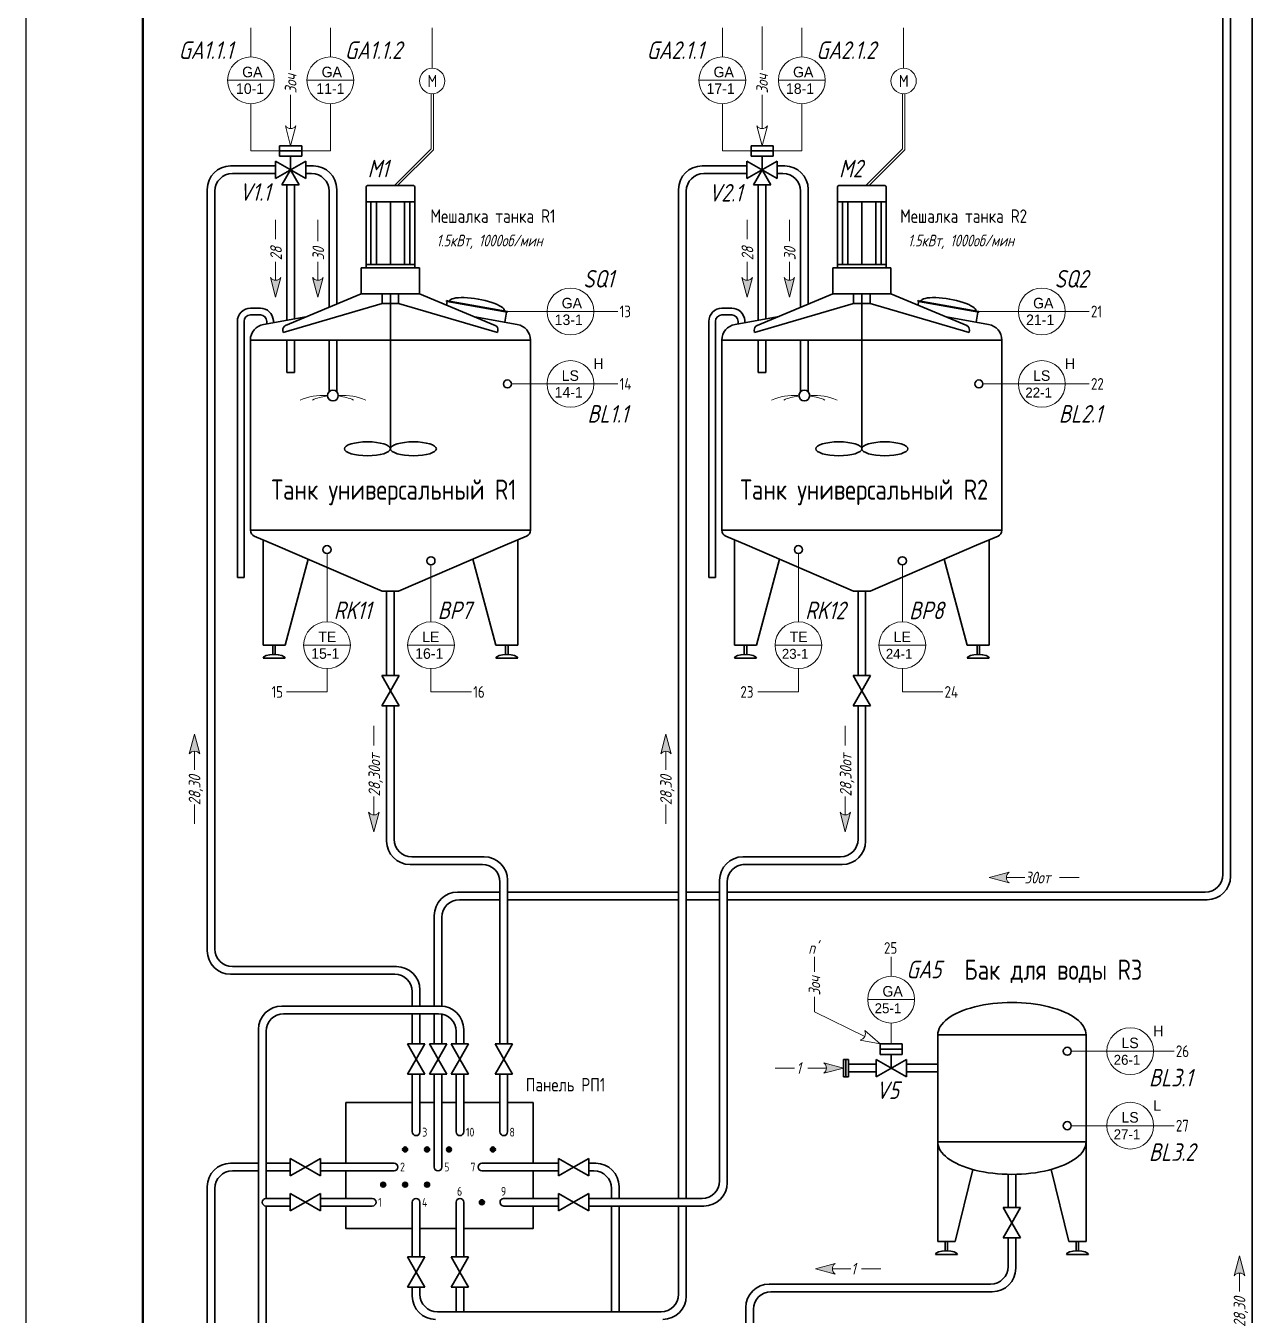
# Model space of a CAD drawing. Header units: millimetres. Extents: x 294 to 6216, y -3442 to 2720.
# Drawn here: x 294.2 to 503.9, y 1685.9 to 1906.3 of the extents above; entities that cross this region are included whole.
import ezdxf

# ---------------------------------------------------------------- set-up
doc = ezdxf.new("R2010")
doc.units = ezdxf.units.MM
doc.header["$LTSCALE"] = 15
doc.layers.add('0.35 TEXT', color=7, linetype='Continuous', lineweight=35)
doc.layers.add('LWT 0.6', color=7, linetype='Continuous', lineweight=50)
doc.styles.add('0', font='gost.shx', dxfattribs={"width": 0.75, "oblique": 15})
doc.styles.add('34', font='gost.shx', dxfattribs={"width": 0.75, "oblique": 15, "height": 3.5})

msp = doc.modelspace()

# ---------------------------------------------------------------- hatches: boundary and pattern name
at = {"lineweight": 13}
h = msp.add_hatch(color=256, dxfattribs=at)
h.dxf.hatch_style = 1
h.paths.add_polyline_path([(336.911, 1859.904), (337.814, 1863.273, -0.4958839), (336.008, 1863.273)])
h = msp.add_hatch(color=256, dxfattribs=at)
h.dxf.hatch_style = 1
h.paths.add_polyline_path([(344.141, 1859.904), (345.044, 1863.273, -0.4958839), (343.238, 1863.273)])
h = msp.add_hatch(color=256, dxfattribs=at)
h.dxf.hatch_style = 1
h.paths.add_polyline_path([(417.509, 1859.904), (418.412, 1863.273, -0.4958839), (416.606, 1863.273)])
h = msp.add_hatch(color=256, dxfattribs=at)
h.dxf.hatch_style = 1
h.paths.add_polyline_path([(424.739, 1859.904), (425.642, 1863.273, -0.4958839), (423.836, 1863.273)])
h = msp.add_hatch(color=256, dxfattribs=at)
h.dxf.hatch_style = 1
h.paths.add_polyline_path([(323.044, 1785.224), (322.141, 1781.855, -0.4958839), (323.947, 1781.855)])
h = msp.add_hatch(color=256, dxfattribs=at)
h.dxf.hatch_style = 1
h.paths.add_polyline_path([(403.642, 1785.224), (402.739, 1781.855, -0.4958839), (404.545, 1781.855)])
h = msp.add_hatch(color=256, dxfattribs=at)
h.dxf.hatch_style = 1
h.paths.add_polyline_path([(353.711, 1768.504), (354.614, 1771.874, -0.4958839), (352.808, 1771.874)])
h = msp.add_hatch(color=256, dxfattribs=at)
h.dxf.hatch_style = 1
h.paths.add_polyline_path([(434.309, 1768.504), (435.212, 1771.874, -0.4958839), (433.406, 1771.874)])
h = msp.add_hatch(color=256, dxfattribs=at)
h.dxf.hatch_style = 1
h.paths.add_polyline_path([(458.928, 1760.714), (462.297, 1759.811, -0.4958839), (462.297, 1761.617)])
h = msp.add_hatch(color=256, dxfattribs=at)
h.dxf.hatch_style = 1
h.paths.add_polyline_path([(433.988, 1728.158), (430.619, 1727.255, 0.4958839), (430.619, 1729.061)])
at = {"lineweight": 35}
h = msp.add_hatch(color=256, dxfattribs=at)
edge = h.paths.add_edge_path()
edge.add_arc((359.044, 1714.242), 0.428, 0, 360)
h = msp.add_hatch(color=256, dxfattribs=at)
edge = h.paths.add_edge_path()
edge.add_arc((362.794, 1714.242), 0.428, 0, 360)
h = msp.add_hatch(color=256, dxfattribs=at)
edge = h.paths.add_edge_path()
edge.add_arc((366.544, 1714.242), 0.428, 0, 360)
h = msp.add_hatch(color=256, dxfattribs=at)
edge = h.paths.add_edge_path()
edge.add_arc((374.044, 1714.242), 0.428, 0, 360)
h = msp.add_hatch(color=256, dxfattribs=at)
edge = h.paths.add_edge_path()
edge.add_arc((355.294, 1708.221), 0.428, 0, 360)
h = msp.add_hatch(color=256, dxfattribs=at)
edge = h.paths.add_edge_path()
edge.add_arc((359.044, 1708.221), 0.428, 0, 360)
h = msp.add_hatch(color=256, dxfattribs=at)
edge = h.paths.add_edge_path()
edge.add_arc((362.794, 1708.221), 0.428, 0, 360)
h = msp.add_hatch(color=256, dxfattribs=at)
edge = h.paths.add_edge_path()
edge.add_arc((372.169, 1705.211), 0.428, 0, 360)
at = {"lineweight": 13}
h = msp.add_hatch(color=256, dxfattribs=at)
h.dxf.hatch_style = 1
h.paths.add_polyline_path([(501.704, 1696.033), (500.802, 1692.664, -0.4958839), (502.607, 1692.664)])
h = msp.add_hatch(color=256, dxfattribs=at)
h.dxf.hatch_style = 1
h.paths.add_polyline_path([(429.181, 1693.853), (432.55, 1692.95, -0.4958839), (432.55, 1694.756)])

# ---------------------------------------------------------------- linework, layer by layer
msp.add_line((294.189, 2063.698), (294.189, 1469.698))
at = {"lineweight": 35}
for p, q in [((498.855, 1921.389), (498.855, 1761.235)), ((500.158, 1921.389), (500.158, 1760.931)), ((503.875, 1921.389), (503.875, 1662.414)), ((337.586, 1884.036), (337.586, 1885.818)), ((337.586, 1885.818), (341.362, 1885.818)), ((337.586, 1884.927), (341.362, 1884.927)), ((341.362, 1884.036), (341.362, 1885.818)), ((418.184, 1884.036), (418.184, 1885.818)), ((418.184, 1885.818), (421.96, 1885.818)), ((418.184, 1884.927), (421.96, 1884.927)), ((421.96, 1884.036), (421.96, 1885.818)), ((336.882, 1882.352), (329.215, 1882.352)), ((336.882, 1880.219), (342.066, 1883.182)), ((336.882, 1883.182), (342.066, 1880.219)), ((336.882, 1883.182), (336.882, 1880.219)), ((337.586, 1884.036), (341.362, 1884.036)), ((339.474, 1881.701), (339.474, 1884.036)), ((342.066, 1883.182), (342.066, 1880.219)), ((343.356, 1882.352), (342.066, 1882.352)), ((417.48, 1882.352), (409.813, 1882.352)), ((417.48, 1880.219), (422.665, 1883.182)), ((417.48, 1883.182), (422.665, 1880.219)), ((417.48, 1883.182), (417.48, 1880.219)), ((418.184, 1884.036), (421.96, 1884.036)), ((420.072, 1881.701), (420.072, 1884.036)), ((422.665, 1883.182), (422.665, 1880.219)), ((423.954, 1882.352), (422.665, 1882.352)), ((336.882, 1881.049), (329.519, 1881.049)), ((339.474, 1881.701), (337.993, 1879.108)), ((339.474, 1881.701), (340.956, 1879.108)), ((343.053, 1881.049), (342.066, 1881.049)), ((417.48, 1881.049), (410.117, 1881.049)), ((420.072, 1881.701), (418.591, 1879.108)), ((420.072, 1881.701), (421.554, 1879.108)), ((423.651, 1881.049), (422.665, 1881.049)), ((325.215, 1878.352), (325.215, 1748.191)), ((326.519, 1878.049), (326.519, 1748.494)), ((340.956, 1879.108), (337.993, 1879.108)), ((338.822, 1879.108), (338.822, 1855.965)), ((340.126, 1879.108), (340.126, 1856.195)), ((346.053, 1878.049), (346.053, 1858.198)), ((347.356, 1878.352), (347.356, 1858.742)), ((352.378, 1878.757, -0.02), (352.378, 1864.952, -0.02)), ((352.61, 1878.989, -0.02), (360.458, 1878.989, -0.02)), ((360.689, 1878.757, -0.02), (360.689, 1864.952, -0.02)), ((405.813, 1878.352), (405.813, 1705.863)), ((407.117, 1878.049), (407.117, 1705.863)), ((421.554, 1879.108), (418.591, 1879.108)), ((419.42, 1879.108), (419.42, 1855.965)), ((420.724, 1879.108), (420.724, 1856.195)), ((426.651, 1878.049), (426.651, 1858.198)), ((427.954, 1878.352), (427.954, 1858.742)), ((432.976, 1878.757, -0.02), (432.976, 1864.952, -0.02)), ((433.208, 1878.989, -0.02), (441.056, 1878.989, -0.02)), ((441.287, 1878.757, -0.02), (441.287, 1864.952, -0.02)), ((352.378, 1876.218, -0.02), (360.689, 1876.218, -0.02)), ((353.209, 1865.506, -0.02), (353.209, 1876.218, -0.02)), ((354.133, 1865.506, -0.02), (354.133, 1876.218, -0.02)), ((356.534, 1876.218, -0.02), (356.534, 1865.506, -0.02)), ((358.935, 1865.506, -0.02), (358.935, 1876.218, -0.02)), ((359.858, 1865.506, -0.02), (359.858, 1876.218, -0.02)), ((432.976, 1876.218, -0.02), (441.287, 1876.218, -0.02)), ((433.807, 1865.506, -0.02), (433.807, 1876.218, -0.02)), ((434.731, 1865.506, -0.02), (434.731, 1876.218, -0.02)), ((437.132, 1876.218, -0.02), (437.132, 1865.506, -0.02)), ((439.533, 1865.506, -0.02), (439.533, 1876.218, -0.02)), ((440.456, 1865.506, -0.02), (440.456, 1876.218, -0.02)), ((351.555, 1860.495, -0.02), (351.555, 1864.952, -0.02)), ((351.555, 1864.952, -0.02), (356.534, 1864.952, -0.02)), ((352.378, 1865.506, -0.02), (360.689, 1865.506, -0.02)), ((361.513, 1864.952, -0.02), (356.534, 1864.952, -0.02)), ((361.513, 1860.495, -0.02), (361.513, 1864.952, -0.02)), ((432.153, 1860.495, -0.02), (432.153, 1864.952, -0.02)), ((432.153, 1864.952, -0.02), (437.132, 1864.952, -0.02)), ((432.976, 1865.506, -0.02), (441.287, 1865.506, -0.02)), ((442.111, 1864.952, -0.02), (437.132, 1864.952, -0.02)), ((442.111, 1860.495, -0.02), (442.111, 1864.952, -0.02)), ((338.612, 1855.091, -0.02), (351.555, 1860.495, -0.02)), ((351.555, 1860.495, -0.02), (355.135, 1860.495, -0.02)), ((355.135, 1860.495, -0.02), (356.534, 1860.495, -0.02)), ((355.135, 1860.495, -0.02), (355.135, 1858.842, -0.02)), ((356.534, 1860.495, -0.02), (356.534, 1834.008, -0.02)), ((357.932, 1860.495, -0.02), (356.534, 1860.495, -0.02)), ((361.513, 1860.495, -0.02), (357.932, 1860.495, -0.02)), ((357.932, 1860.495, -0.02), (357.932, 1858.842, -0.02)), ((374.456, 1855.091, -0.02), (361.513, 1860.495, -0.02)), ((419.21, 1855.091, -0.02), (432.153, 1860.495, -0.02)), ((432.153, 1860.495, -0.02), (435.734, 1860.495, -0.02)), ((435.734, 1860.495, -0.02), (437.132, 1860.495, -0.02)), ((435.734, 1860.495, -0.02), (435.734, 1858.842, -0.02)), ((437.132, 1860.495, -0.02), (437.132, 1834.008, -0.02)), ((438.53, 1860.495, -0.02), (437.132, 1860.495, -0.02)), ((442.111, 1860.495, -0.02), (438.53, 1860.495, -0.02)), ((438.53, 1860.495, -0.02), (438.53, 1858.842, -0.02)), ((455.054, 1855.091, -0.02), (442.111, 1860.495, -0.02)), ((332.604, 1858.027, -0.02), (334.291, 1858.027, -0.02)), ((338.202, 1853.882, -0.02), (355.135, 1858.842, -0.02)), ((355.135, 1858.842, -0.02), (357.932, 1858.842, -0.02)), ((374.865, 1853.882, -0.02), (357.932, 1858.842, -0.02)), ((366.123, 1859.2, -0.02), (366.147, 1859.337, -0.02)), ((366.123, 1859.2, -0.02), (366.249, 1859.177, -0.02)), ((366.249, 1859.177, -0.02), (366.139, 1858.563, -0.02)), ((366.147, 1859.337, -0.02), (366.273, 1859.315, -0.02)), ((366.249, 1859.177, -0.02), (376.519, 1857.346, -0.02)), ((366.273, 1859.315, -0.02), (376.544, 1857.483, -0.02)), ((413.202, 1858.027, -0.02), (414.889, 1858.027, -0.02)), ((418.8, 1853.882, -0.02), (435.734, 1858.842, -0.02)), ((435.734, 1858.842, -0.02), (438.53, 1858.842, -0.02)), ((455.464, 1853.882, -0.02), (438.53, 1858.842, -0.02)), ((446.721, 1859.2, -0.02), (446.745, 1859.337, -0.02)), ((446.721, 1859.2, -0.02), (446.847, 1859.177, -0.02)), ((446.847, 1859.177, -0.02), (446.737, 1858.563, -0.02)), ((446.745, 1859.337, -0.02), (446.871, 1859.315, -0.02)), ((446.847, 1859.177, -0.02), (457.117, 1857.346, -0.02)), ((446.871, 1859.315, -0.02), (457.142, 1857.483, -0.02)), ((332.604, 1856.886, -0.02), (334.291, 1856.886, -0.02)), ((334.851, 1855.265, -0.02), (342.084, 1856.541, -0.02)), ((336.521, 1855.56, -0.02), (336.521, 1855.934, -0.02)), ((378.217, 1855.265, -0.02), (370.984, 1856.541, -0.02)), ((376.393, 1857.368, -0.02), (376.085, 1855.642, -0.02)), ((376.544, 1857.483, -0.02), (376.519, 1857.346, -0.02)), ((413.202, 1856.886, -0.02), (414.889, 1856.886, -0.02)), ((415.449, 1855.265, -0.02), (422.682, 1856.541, -0.02)), ((417.119, 1855.56, -0.02), (417.119, 1855.934, -0.02)), ((458.815, 1855.265, -0.02), (451.582, 1856.541, -0.02)), ((456.991, 1857.368, -0.02), (456.683, 1855.642, -0.02)), ((457.142, 1857.483, -0.02), (457.117, 1857.346, -0.02)), ((330.369, 1855.792, -0.02), (330.369, 1812.021, -0.02)), ((331.511, 1855.792, -0.02), (331.511, 1812.021, -0.02)), ((335.384, 1855.792, -0.02), (335.384, 1855.359, -0.02)), ((338.202, 1853.882, -0.02), (338.148, 1854.283, -0.02)), ((374.865, 1853.882, -0.02), (374.919, 1854.283, -0.02)), ((410.967, 1855.792, -0.02), (410.967, 1812.021, -0.02)), ((412.109, 1855.792, -0.02), (412.109, 1812.021, -0.02)), ((415.982, 1855.792, -0.02), (415.982, 1855.359, -0.02)), ((418.8, 1853.882, -0.02), (418.746, 1854.283, -0.02)), ((455.464, 1853.882, -0.02), (455.517, 1854.283, -0.02)), ((332.592, 1852.574, -0.02), (332.592, 1820.1, -0.02)), ((332.592, 1852.574, -0.02), (380.475, 1852.574, -0.02)), ((338.822, 1852.574), (338.822, 1847.041)), ((340.126, 1852.574), (340.126, 1847.041)), ((346.053, 1852.574), (346.053, 1843.755)), ((347.356, 1852.574), (347.356, 1843.755)), ((380.475, 1852.574, -0.02), (380.475, 1820.1, -0.02)), ((413.19, 1852.574, -0.02), (413.19, 1820.1, -0.02)), ((413.19, 1852.574, -0.02), (461.073, 1852.574, -0.02)), ((419.42, 1852.574), (419.42, 1847.041)), ((420.724, 1852.574), (420.724, 1847.041)), ((426.651, 1852.574), (426.651, 1843.755)), ((427.954, 1852.574), (427.954, 1843.755)), ((461.073, 1852.574, -0.02), (461.073, 1820.1, -0.02)), ((338.822, 1847.041), (340.126, 1847.041)), ((419.42, 1847.041), (420.724, 1847.041)), ((332.592, 1820.1, -0.02), (380.475, 1820.1, -0.02)), ((333.254, 1819.096, -0.02), (336.903, 1817.527, -0.02)), ((334.748, 1818.454, -0.02), (334.748, 1800.461, -0.02)), ((379.814, 1819.096, -0.02), (376.164, 1817.527, -0.02)), ((378.32, 1818.454, -0.02), (378.32, 1800.461, -0.02)), ((413.19, 1820.1, -0.02), (461.073, 1820.1, -0.02)), ((413.852, 1819.096, -0.02), (417.501, 1817.527, -0.02)), ((415.346, 1818.454, -0.02), (415.346, 1800.461, -0.02)), ((460.412, 1819.096, -0.02), (456.762, 1817.527, -0.02)), ((458.918, 1818.454, -0.02), (458.918, 1800.461, -0.02)), ((355.135, 1809.688, -0.02), (336.903, 1817.527, -0.02)), ((357.932, 1809.688, -0.02), (376.164, 1817.527, -0.02)), ((435.734, 1809.688, -0.02), (417.501, 1817.527, -0.02)), ((438.53, 1809.688, -0.02), (456.762, 1817.527, -0.02)), ((338.514, 1800.461, -0.02), (342.448, 1815.143, -0.02)), ((374.553, 1800.461, -0.02), (370.619, 1815.143, -0.02)), ((419.112, 1800.461, -0.02), (423.047, 1815.143, -0.02)), ((455.151, 1800.461, -0.02), (451.217, 1815.143, -0.02)), ((330.369, 1812.021, -0.02), (331.511, 1812.021, -0.02)), ((410.967, 1812.021, -0.02), (412.109, 1812.021, -0.02)), ((355.135, 1809.688, -0.02), (357.932, 1809.688, -0.02)), ((355.882, 1809.688, -0.02), (355.882, 1795.253, -0.02)), ((357.186, 1809.688, -0.02), (357.186, 1795.253, -0.02)), ((435.734, 1809.688, -0.02), (438.53, 1809.688, -0.02)), ((436.48, 1809.688, -0.02), (436.48, 1795.253, -0.02)), ((437.784, 1809.688, -0.02), (437.784, 1795.253, -0.02)), ((334.748, 1800.461, -0.02), (338.514, 1800.461, -0.02)), ((336.419, 1800.461, -0.02), (336.419, 1798.84, -0.02)), ((336.843, 1800.461, -0.02), (336.419, 1800.461, -0.02)), ((336.843, 1800.461, -0.02), (336.843, 1798.84, -0.02)), ((378.32, 1800.461, -0.02), (374.553, 1800.461, -0.02)), ((376.224, 1800.461, -0.02), (376.224, 1798.84, -0.02)), ((376.648, 1800.461, -0.02), (376.648, 1798.84, -0.02)), ((415.346, 1800.461, -0.02), (419.112, 1800.461, -0.02)), ((417.017, 1800.461, -0.02), (417.017, 1798.84, -0.02)), ((417.441, 1800.461, -0.02), (417.017, 1800.461, -0.02)), ((417.441, 1800.461, -0.02), (417.441, 1798.84, -0.02)), ((458.918, 1800.461, -0.02), (455.151, 1800.461, -0.02)), ((456.822, 1800.461, -0.02), (456.822, 1798.84, -0.02)), ((457.246, 1800.461, -0.02), (457.246, 1798.84, -0.02)), ((334.748, 1798.211, -0.02), (338.514, 1798.211, -0.02)), ((378.32, 1798.211, -0.02), (374.553, 1798.211, -0.02)), ((415.346, 1798.211, -0.02), (419.112, 1798.211, -0.02)), ((458.918, 1798.211, -0.02), (455.151, 1798.211, -0.02)), ((356.534, 1792.66, -0.02), (355.052, 1795.253, -0.02)), ((358.015, 1795.253, -0.02), (355.052, 1795.253, -0.02)), ((356.534, 1792.66, -0.02), (358.015, 1795.253, -0.02)), ((437.132, 1792.66, -0.02), (435.65, 1795.253, -0.02)), ((438.613, 1795.253, -0.02), (435.65, 1795.253, -0.02)), ((437.132, 1792.66, -0.02), (438.613, 1795.253, -0.02)), ((356.534, 1792.66, -0.02), (355.052, 1790.068, -0.02)), ((356.534, 1792.66, -0.02), (358.015, 1790.068, -0.02)), ((437.132, 1792.66, -0.02), (435.65, 1790.068, -0.02)), ((437.132, 1792.66, -0.02), (438.613, 1790.068, -0.02)), ((358.015, 1790.068, -0.02), (355.052, 1790.068, -0.02)), ((355.882, 1790.068, -0.02), (355.882, 1766.952, -0.003)), ((357.186, 1790.068, -0.02), (357.186, 1767.255, -0.003)), ((438.613, 1790.068, -0.02), (435.65, 1790.068, -0.02)), ((436.48, 1790.068, -0.02), (436.48, 1767.255, -0.015)), ((437.784, 1790.068, -0.02), (437.784, 1766.952, -0.015)), ((372.571, 1764.255), (360.186, 1764.255)), ((433.48, 1764.255), (416.813, 1764.255)), ((372.267, 1762.952), (359.882, 1762.952)), ((433.784, 1762.952), (416.813, 1762.952)), ((375.267, 1732.272), (375.267, 1759.952)), ((376.571, 1732.272), (376.571, 1760.255)), ((412.813, 1758.235), (412.813, 1760.255)), ((414.117, 1758.235), (414.117, 1759.952)), ((375.267, 1758.235), (368.017, 1758.235)), ((375.267, 1756.931), (368.321, 1756.931)), ((405.813, 1758.235), (376.571, 1758.235)), ((405.813, 1756.931), (376.571, 1756.931)), ((412.813, 1758.235), (407.117, 1758.235)), ((412.813, 1756.931), (407.117, 1756.931)), ((412.813, 1758.235, -0.012), (412.813, 1708.863, -0.001)), ((414.117, 1758.235, -0.012), (414.117, 1708.559, -0.001)), ((495.855, 1758.235), (414.117, 1758.235, -0.012)), ((496.158, 1756.931), (414.117, 1756.931, -0.012)), ((364.017, 1738.754), (364.017, 1754.235)), ((365.321, 1738.746), (365.321, 1753.931)), ((357.267, 1744.191), (329.215, 1744.191)), ((357.571, 1745.494), (329.519, 1745.494)), ((361.571, 1738.754), (361.571, 1741.494)), ((360.267, 1738.754), (360.267, 1741.191)), ((365.071, 1738.754), (337.964, 1738.754)), ((364.767, 1737.45), (338.268, 1737.45)), ((360.267, 1732.272), (360.267, 1737.45)), ((361.571, 1732.272), (361.571, 1737.45)), ((364.017, 1732.272), (364.017, 1737.45)), ((365.321, 1732.272), (365.321, 1737.398)), ((333.964, 1627.662), (333.964, 1734.754)), ((369.071, 1732.272), (369.071, 1734.754)), ((335.268, 1705.863), (335.268, 1734.45)), ((367.767, 1732.272), (367.767, 1734.45)), ((360.919, 1729.679), (359.438, 1732.272)), ((362.401, 1732.272), (359.438, 1732.272)), ((360.919, 1729.679), (362.401, 1732.272)), ((364.669, 1729.679), (363.188, 1732.272)), ((366.151, 1732.272), (363.188, 1732.272)), ((364.669, 1729.679), (366.151, 1732.272)), ((368.419, 1729.679), (366.938, 1732.272)), ((369.901, 1732.272), (366.938, 1732.272)), ((368.419, 1729.679), (369.901, 1732.272)), ((375.919, 1729.679), (374.438, 1732.272)), ((377.401, 1732.272), (374.438, 1732.272)), ((375.919, 1729.679), (377.401, 1732.272)), ((440.263, 1730.493), (440.263, 1732.275)), ((440.263, 1732.275), (444.039, 1732.275)), ((440.263, 1731.384), (444.039, 1731.384)), ((440.263, 1730.493), (444.039, 1730.493)), ((442.151, 1728.158), (442.151, 1730.493)), ((444.039, 1730.493), (444.039, 1732.275)), ((360.919, 1729.679), (359.438, 1727.087)), ((360.919, 1729.679), (362.401, 1727.087)), ((364.669, 1729.679), (363.188, 1727.087)), ((364.669, 1729.679), (366.151, 1727.087)), ((368.419, 1729.679), (366.938, 1727.087)), ((368.419, 1729.679), (369.901, 1727.087)), ((375.919, 1729.679), (374.438, 1727.087)), ((375.919, 1729.679), (377.401, 1727.087)), ((433.988, 1729.64), (433.988, 1726.676)), ((433.988, 1729.64), (434.848, 1729.64)), ((434.418, 1729.64), (434.418, 1726.676)), ((434.848, 1729.64), (434.848, 1726.676)), ((434.848, 1728.81), (434.848, 1727.506)), ((439.558, 1728.81), (434.848, 1728.81)), ((439.558, 1726.676), (444.743, 1729.639)), ((439.558, 1729.639), (444.743, 1726.676)), ((439.558, 1729.639), (439.558, 1726.676)), ((444.743, 1729.639), (444.743, 1726.676)), ((450.103, 1728.81), (444.743, 1728.81)), ((362.401, 1727.087), (359.438, 1727.087)), ((360.267, 1717.252), (360.267, 1727.087)), ((361.571, 1717.252), (361.571, 1727.087)), ((366.151, 1727.087), (363.188, 1727.087)), ((364.017, 1711.232), (364.017, 1727.087)), ((365.321, 1711.232), (365.321, 1727.087)), ((369.901, 1727.087), (366.938, 1727.087)), ((367.767, 1717.252), (367.767, 1727.087)), ((369.071, 1717.252), (369.071, 1727.087)), ((377.401, 1727.087), (374.438, 1727.087)), ((375.267, 1717.252), (375.267, 1727.087)), ((376.571, 1717.252), (376.571, 1727.087)), ((434.848, 1726.676), (433.988, 1726.676)), ((439.558, 1727.506), (434.848, 1727.506)), ((450.103, 1727.506), (444.743, 1727.506)), ((450.103, 1715.526), (450.103, 1698.534)), ((475.466, 1715.526), (475.466, 1698.534)), ((341.997, 1711.232), (339.405, 1712.713)), ((339.405, 1712.713), (339.405, 1709.75)), ((341.997, 1711.232), (344.59, 1712.713)), ((344.59, 1712.713), (344.59, 1709.75)), ((387.844, 1711.232), (385.251, 1712.713)), ((385.251, 1712.713), (385.251, 1709.75)), ((387.844, 1711.232), (390.436, 1712.713)), ((390.436, 1712.713), (390.436, 1709.75)), ((333.964, 1711.883), (329.215, 1711.883)), ((333.964, 1710.58), (329.519, 1710.58)), ((339.405, 1711.883), (335.268, 1711.883)), ((339.405, 1710.58), (335.268, 1710.58)), ((341.997, 1711.232), (339.405, 1709.75)), ((341.997, 1711.232), (344.59, 1709.75)), ((357.169, 1711.883), (344.59, 1711.883)), ((357.169, 1710.58), (344.59, 1710.58)), ((385.251, 1711.883), (372.169, 1711.883)), ((385.251, 1710.58), (372.169, 1710.58)), ((387.844, 1711.232), (385.251, 1709.75)), ((387.844, 1711.232), (390.436, 1709.75)), ((391.629, 1711.883), (390.436, 1711.883)), ((391.325, 1710.58), (390.436, 1710.58)), ((453.068, 1698.534), (456.089, 1710.815)), ((472.501, 1698.534), (469.48, 1710.815)), ((462.133, 1709.987), (462.133, 1704.295)), ((463.436, 1709.987), (463.436, 1704.295)), ((325.215, 1627.662), (325.215, 1707.883)), ((326.519, 1627.662), (326.519, 1707.58)), ((341.997, 1705.211), (339.405, 1706.693)), ((339.405, 1706.693), (339.405, 1703.73)), ((341.997, 1705.211), (344.59, 1706.693)), ((344.59, 1706.693), (344.59, 1703.73)), ((387.844, 1705.211), (385.251, 1706.693)), ((385.251, 1706.693), (385.251, 1703.73)), ((387.844, 1705.211), (390.436, 1706.693)), ((390.436, 1706.693), (390.436, 1703.73)), ((394.325, 1705.863), (394.325, 1707.58)), ((395.629, 1705.863), (395.629, 1707.883)), ((325.215, 1705.863), (325.215, 1704.559)), ((339.405, 1705.863), (335.268, 1705.863)), ((339.405, 1704.559), (335.268, 1704.559)), ((335.268, 1627.662), (335.268, 1704.559)), ((341.997, 1705.211), (339.405, 1703.73)), ((341.997, 1705.211), (344.59, 1703.73)), ((353.419, 1705.863), (344.59, 1705.863)), ((353.419, 1704.559), (344.59, 1704.559)), ((360.267, 1695.879), (360.267, 1705.211)), ((361.571, 1695.879), (361.571, 1705.211)), ((367.767, 1695.879), (367.767, 1705.211)), ((369.071, 1695.879), (369.071, 1705.211)), ((385.251, 1705.863), (375.919, 1705.863)), ((385.251, 1704.559), (375.919, 1704.559)), ((387.844, 1705.211), (385.251, 1703.73)), ((387.844, 1705.211), (390.436, 1703.73)), ((409.813, 1705.863), (390.436, 1705.863)), ((410.117, 1704.559), (390.436, 1704.559)), ((394.325, 1686.492), (394.325, 1704.559)), ((395.629, 1686.492), (395.629, 1704.559)), ((405.813, 1704.559), (405.813, 1689.492)), ((407.117, 1704.559), (407.117, 1689.188)), ((462.785, 1701.702), (461.303, 1704.295)), ((464.266, 1704.295), (461.303, 1704.295)), ((462.785, 1701.702), (464.266, 1704.295)), ((462.785, 1701.702), (461.303, 1699.11)), ((462.785, 1701.702), (464.266, 1699.11)), ((450.103, 1698.534), (453.068, 1698.534)), ((451.373, 1698.534), (451.373, 1696.913)), ((451.798, 1698.534), (451.798, 1696.913)), ((464.266, 1699.11), (461.303, 1699.11)), ((462.133, 1699.11), (462.133, 1694.226)), ((463.436, 1699.11), (463.436, 1693.922)), ((475.466, 1698.534), (472.501, 1698.534)), ((473.771, 1698.534), (473.771, 1696.913)), ((474.196, 1698.534), (474.196, 1696.913)), ((360.919, 1693.287), (359.438, 1695.879)), ((362.401, 1695.879), (359.438, 1695.879)), ((360.919, 1693.287), (362.401, 1695.879)), ((368.419, 1693.287), (366.938, 1695.879)), ((369.901, 1695.879), (366.938, 1695.879)), ((368.419, 1693.287), (369.901, 1695.879)), ((449.702, 1696.284), (453.469, 1696.284)), ((475.867, 1696.284), (472.1, 1696.284)), ((360.919, 1693.287), (359.438, 1690.694)), ((360.919, 1693.287), (362.401, 1690.694)), ((368.419, 1693.287), (366.938, 1690.694)), ((368.419, 1693.287), (369.901, 1690.694)), ((362.401, 1690.694), (359.438, 1690.694)), ((360.267, 1689.188), (360.267, 1690.694)), ((361.571, 1689.492), (361.571, 1690.694)), ((369.901, 1690.694), (366.938, 1690.694)), ((367.767, 1686.492), (367.767, 1690.694)), ((369.071, 1686.492), (369.071, 1690.694)), ((459.133, 1691.226), (421.295, 1691.226)), ((459.436, 1689.922), (421.599, 1689.922)), ((402.813, 1686.492), (364.571, 1686.492)), ((417.295, 1668.649), (417.295, 1687.226)), ((418.599, 1668.649), (418.599, 1686.922))]:
    msp.add_line(p, q, dxfattribs=at)
at = {"lineweight": 13}
for p, q in [((332.682, 1905.979), (332.682, 1900.991)), ((339.474, 1906.164), (339.474, 1898.77)), ((346.266, 1905.979), (346.266, 1900.991)), ((363.676, 1899.047, -0.02), (363.676, 1905.979, -0.02)), ((413.28, 1905.979), (413.28, 1900.991)), ((420.072, 1906.164), (420.072, 1898.77)), ((426.864, 1905.979), (426.864, 1900.991)), ((444.274, 1899.047, -0.02), (444.274, 1905.979, -0.02)), ((336.682, 1896.991), (328.682, 1896.991)), ((350.266, 1896.991), (342.266, 1896.991)), ((417.28, 1896.991), (409.28, 1896.991)), ((430.864, 1896.991), (422.864, 1896.991)), ((339.474, 1894.494), (339.474, 1890.457)), ((363.479, 1885.257, -0.02), (363.479, 1894.717, -0.02)), ((363.874, 1885.094, -0.02), (363.874, 1894.717, -0.02)), ((420.072, 1894.494), (420.072, 1890.457)), ((444.077, 1885.257, -0.02), (444.077, 1894.717, -0.02)), ((444.472, 1885.094, -0.02), (444.472, 1894.717, -0.02)), ((332.682, 1884.927), (332.682, 1892.991)), ((346.266, 1884.927), (346.266, 1892.991)), ((413.28, 1884.927), (413.28, 1892.991)), ((426.864, 1884.927), (426.864, 1892.991)), ((339.474, 1885.818), (338.571, 1889.187)), ((339.474, 1890.457), (339.474, 1888.74)), ((339.474, 1885.818), (340.377, 1889.187)), ((420.072, 1885.818), (419.169, 1889.187)), ((420.072, 1890.457), (420.072, 1888.74)), ((420.072, 1885.818), (420.975, 1889.187)), ((337.586, 1884.927), (332.682, 1884.927)), ((341.362, 1884.927), (346.266, 1884.927)), ((357.21, 1878.989, -0.02), (363.479, 1885.257, -0.02)), ((357.769, 1878.989, -0.02), (363.874, 1885.094, -0.02)), ((418.184, 1884.927), (413.28, 1884.927)), ((421.96, 1884.927), (426.864, 1884.927)), ((437.808, 1878.989, -0.02), (444.077, 1885.257, -0.02)), ((438.367, 1878.989, -0.02), (444.472, 1885.094, -0.02)), ((336.911, 1873.163), (336.911, 1869.832)), ((344.141, 1873.163), (344.141, 1869.474)), ((417.509, 1873.163), (417.509, 1869.832)), ((424.739, 1873.163), (424.739, 1869.474)), ((336.911, 1865.981), (336.911, 1862.825)), ((344.141, 1865.981), (344.141, 1862.825)), ((417.509, 1865.981), (417.509, 1862.825)), ((424.739, 1865.981), (424.739, 1862.825)), ((336.911, 1859.904), (336.008, 1863.273)), ((336.911, 1859.904), (337.814, 1863.273)), ((344.141, 1859.904), (343.238, 1863.273)), ((344.141, 1859.904), (345.044, 1863.273)), ((417.509, 1859.904), (416.606, 1863.273)), ((417.509, 1859.904), (418.412, 1863.273)), ((424.739, 1859.904), (423.836, 1863.273)), ((424.739, 1859.904), (425.642, 1863.273)), ((376.544, 1857.483, -0.02), (383.314, 1857.483, -0.02)), ((391.314, 1857.483, -0.02), (383.314, 1857.483, -0.02)), ((395.42, 1857.483, -0.02), (391.314, 1857.483, -0.02)), ((457.142, 1857.483, -0.02), (463.912, 1857.483, -0.02)), ((471.912, 1857.483, -0.02), (463.912, 1857.483, -0.02)), ((476.018, 1857.483, -0.02), (471.912, 1857.483, -0.02)), ((377.234, 1845.094, -0.02), (383.314, 1845.094, -0.02)), ((391.314, 1845.094, -0.02), (383.314, 1845.094, -0.02)), ((395.42, 1845.094, -0.02), (391.314, 1845.094, -0.02)), ((457.832, 1845.094, -0.02), (463.912, 1845.094, -0.02)), ((471.912, 1845.094, -0.02), (463.912, 1845.094, -0.02)), ((476.018, 1845.094, -0.02), (471.912, 1845.094, -0.02)), ((345.689, 1816.09, -0.02), (345.689, 1804.429, -0.02)), ((363.462, 1814.162, -0.02), (363.462, 1804.429, -0.02)), ((426.287, 1816.09, -0.02), (426.287, 1804.429, -0.02)), ((444.06, 1814.162, -0.02), (444.06, 1804.429, -0.02)), ((349.689, 1800.429, -0.02), (341.689, 1800.429, -0.02)), ((367.462, 1800.429, -0.02), (359.462, 1800.429, -0.02)), ((430.287, 1800.429, -0.02), (422.287, 1800.429, -0.02)), ((448.06, 1800.429, -0.02), (440.06, 1800.429, -0.02)), ((345.689, 1792.441, -0.02), (345.689, 1796.429, -0.02)), ((363.462, 1792.441, -0.02), (363.462, 1796.429, -0.02)), ((426.287, 1792.441, -0.02), (426.287, 1796.429, -0.02)), ((444.06, 1792.441, -0.02), (444.06, 1796.429, -0.02)), ((338.763, 1792.441, -0.02), (345.689, 1792.441, -0.02)), ((370.389, 1792.441, -0.02), (363.462, 1792.441, -0.02)), ((419.361, 1792.441, -0.02), (426.287, 1792.441, -0.02)), ((450.987, 1792.441, -0.02), (444.06, 1792.441, -0.02)), ((353.711, 1786.647, -0.02), (353.711, 1783.317, -0.02)), ((434.309, 1786.647, -0.02), (434.309, 1783.317, -0.02)), ((323.044, 1785.224), (322.141, 1781.855)), ((323.044, 1785.224), (323.947, 1781.855)), ((403.642, 1785.224), (402.739, 1781.855)), ((403.642, 1785.224), (404.545, 1781.855)), ((323.044, 1779.147), (323.044, 1782.303)), ((403.642, 1779.147), (403.642, 1782.303)), ((353.711, 1774.581, -0.02), (353.711, 1771.426, -0.02)), ((434.309, 1774.581, -0.02), (434.309, 1771.426, -0.02)), ((323.044, 1769.879), (323.044, 1773.21)), ((403.642, 1769.879), (403.642, 1773.21)), ((353.711, 1768.504, -0.02), (352.808, 1771.874, -0.02)), ((353.711, 1768.504, -0.02), (354.614, 1771.874, -0.02)), ((434.309, 1768.504, -0.02), (433.406, 1771.874, -0.02)), ((434.309, 1768.504, -0.02), (435.212, 1771.874, -0.02)), ((458.928, 1760.714, -0.006), (462.297, 1761.617, -0.006)), ((458.928, 1760.714, -0.006), (462.297, 1759.811, -0.006)), ((465.005, 1760.714, -0.006), (461.849, 1760.714, -0.006)), ((474.273, 1760.714, -0.006), (470.942, 1760.714, -0.006)), ((429.024, 1745.465), (429.024, 1747.182)), ((442.151, 1747.182), (442.151, 1743.852)), ((429.024, 1744.611), (429.024, 1745.465)), ((429.024, 1737.744), (429.024, 1740.335)), ((446.151, 1739.852), (438.151, 1739.852)), ((429.024, 1737.744), (437.636, 1733.553)), ((442.151, 1732.275), (442.151, 1735.852)), ((440.263, 1732.275), (436.838, 1732.937)), ((440.263, 1732.275), (437.628, 1734.561)), ((472.94, 1731.031), (479.021, 1731.031)), ((487.021, 1731.031), (479.021, 1731.031)), ((490.527, 1731.031), (487.021, 1731.031)), ((422.287, 1728.158), (425.618, 1728.158)), ((427.911, 1728.158), (431.067, 1728.158)), ((433.988, 1728.158), (430.619, 1729.061)), ((433.988, 1728.158), (430.619, 1727.255)), ((472.94, 1718.304), (479.021, 1718.304)), ((487.021, 1718.304), (479.021, 1718.304)), ((490.527, 1718.304), (487.021, 1718.304)), ((501.704, 1696.033), (500.802, 1692.664)), ((501.704, 1696.033), (502.607, 1692.664)), ((429.181, 1693.853), (432.55, 1694.756)), ((429.181, 1693.853), (432.55, 1692.95)), ((435.258, 1693.853), (432.103, 1693.853)), ((437.051, 1693.853), (440.382, 1693.853)), ((501.704, 1689.956), (501.704, 1693.111))]:
    msp.add_line(p, q, dxfattribs=at)
at = {"lineweight": 35}
msp.add_lwpolyline([(450.103, 1733.809), (475.466, 1733.809), (475.466, 1715.526), (450.103, 1715.526)], close=True, dxfattribs=at)
for points in [[(348.931, 1711.883), (348.931, 1722.243), (360.267, 1722.243)], [(361.571, 1722.243), (364.017, 1722.243)], [(365.321, 1722.243), (367.767, 1722.243)], [(369.071, 1722.243), (375.267, 1722.243)], [(376.571, 1722.243), (380.91, 1722.243), (380.91, 1711.883)], [(348.931, 1705.863), (348.931, 1710.58)], [(380.91, 1710.58), (380.91, 1705.863)], [(360.267, 1700.723), (348.931, 1700.723), (348.931, 1704.559)], [(380.91, 1704.559), (380.91, 1700.723), (369.071, 1700.723)], [(367.767, 1700.723), (361.571, 1700.723)]]:
    msp.add_lwpolyline(points, dxfattribs=at)
at = {"lineweight": 13}
for centre, radius in [((332.682, 1896.991), 4), ((346.266, 1896.991), 4), ((413.28, 1896.991), 4), ((426.864, 1896.991), 4), ((363.676, 1896.878, -0.02), 2.169), ((444.274, 1896.878, -0.02), 2.169), ((387.314, 1857.483, -0.02), 4), ((467.912, 1857.483, -0.02), 4), ((387.314, 1845.094, -0.02), 4), ((467.912, 1845.094, -0.02), 4), ((345.689, 1800.429, -0.02), 4), ((363.462, 1800.429, -0.02), 4), ((426.287, 1800.429, -0.02), 4), ((444.06, 1800.429, -0.02), 4), ((442.151, 1739.852), 4), ((483.021, 1731.031), 4), ((483.021, 1718.304), 4)]:
    msp.add_circle(centre, radius, dxfattribs=at)
at = {"lineweight": 35}
for centre, radius in [((376.544, 1845.094, -0.02), 0.69), ((457.142, 1845.094, -0.02), 0.69), ((346.704, 1843.106, -0.02), 0.92), ((427.302, 1843.106, -0.02), 0.92), ((345.689, 1816.78, -0.02), 0.69), ((426.287, 1816.78, -0.02), 0.69), ((363.462, 1814.852, -0.02), 0.69), ((444.06, 1814.852, -0.02), 0.69), ((472.25, 1731.031), 0.69), ((472.25, 1718.304), 0.69), ((359.044, 1714.242), 0.428), ((362.794, 1714.242), 0.428), ((366.544, 1714.242), 0.428), ((374.044, 1714.242), 0.428), ((355.294, 1708.221), 0.428), ((359.044, 1708.221), 0.428), ((362.794, 1708.221), 0.428), ((372.169, 1705.211), 0.428)]:
    msp.add_circle(centre, radius, dxfattribs=at)
at = {"lineweight": 13}
for centre, radius, start, end in [((339.474, 1889.874), 1.134, 217.24786, 322.75214), ((420.072, 1889.874), 1.134, 217.24786, 322.75214), ((336.911, 1863.96), 1.134, 217.24786, 322.75214), ((344.141, 1863.96), 1.134, 217.24786, 322.75214), ((417.509, 1863.96), 1.134, 217.24786, 322.75214), ((424.739, 1863.96), 1.134, 217.24786, 322.75214), ((344.983, 1833.379, -0.02), 9.757, 86.27097, 113.46677), ((346.445, 1835.061, -0.02), 7.977, 96.03666, 114.02482), ((348.426, 1833.379, -0.02), 9.757, 66.53323, 93.72903), ((346.964, 1835.061, -0.02), 7.977, 65.97518, 83.96334), ((425.581, 1833.379, -0.02), 9.757, 86.27097, 113.46677), ((427.043, 1835.061, -0.02), 7.977, 96.03666, 114.02482), ((429.024, 1833.379, -0.02), 9.757, 66.53323, 93.72903), ((427.562, 1835.061, -0.02), 7.977, 65.97518, 83.96334), ((323.044, 1781.168), 1.134, 37.24786, 142.75214), ((403.642, 1781.168), 1.134, 37.24786, 142.75214), ((353.711, 1772.56, -0.02), 1.134, 217.24786, 322.75214), ((434.309, 1772.56, -0.02), 1.134, 217.24786, 322.75214), ((462.984, 1760.714, -0.006), 1.134, 127.24786, 232.75214), ((436.616, 1734.05), 1.134, 281.30168, 26.80596), ((429.933, 1728.158), 1.134, 307.24786, 52.75214), ((433.237, 1693.853), 1.134, 127.24786, 232.75214), ((501.704, 1691.977), 1.134, 37.24786, 142.75214)]:
    msp.add_arc(centre, radius, start, end, dxfattribs=at)
at = {"lineweight": 35}
for centre, radius, start, end in [((329.215, 1878.352), 4, 90, 180), ((343.356, 1878.352), 4, 0, 90), ((409.813, 1878.352), 4, 90, 180), ((423.954, 1878.352), 4, 0, 90), ((329.519, 1878.049), 3, 90, 180), ((343.053, 1878.049), 3, 0, 90), ((410.117, 1878.049), 3, 90, 180), ((423.651, 1878.049), 3, 0, 90), ((352.61, 1878.757, -0.02), 0.232, 90, 180), ((360.458, 1878.757, -0.02), 0.232, 0, 90), ((433.208, 1878.757, -0.02), 0.232, 90, 180), ((441.056, 1878.757, -0.02), 0.232, 0, 90), ((332.604, 1855.792, -0.02), 2.235, 90, 180), ((334.291, 1855.792, -0.02), 2.235, 3.63565, 90), ((413.202, 1855.792, -0.02), 2.235, 90, 180), ((414.889, 1855.792, -0.02), 2.235, 3.63565, 90), ((332.604, 1855.792, -0.02), 1.093, 90, 180), ((334.291, 1855.792, -0.02), 1.093, 0, 90), ((413.202, 1855.792, -0.02), 1.093, 90, 180), ((414.889, 1855.792, -0.02), 1.093, 0, 90), ((335.326, 1852.574, -0.02), 2.733, 100, 180), ((338.907, 1854.385, -0.02), 0.765, 112.66262, 187.66262), ((374.161, 1854.385, -0.02), 0.765, 352.33738, 67.33738), ((377.742, 1852.574, -0.02), 2.733, 0, 80), ((415.924, 1852.574, -0.02), 2.733, 100, 180), ((419.505, 1854.385, -0.02), 0.765, 112.66262, 187.66262), ((454.759, 1854.385, -0.02), 0.765, 352.33738, 67.33738), ((458.34, 1852.574, -0.02), 2.733, 0, 80), ((333.686, 1820.1, -0.02), 1.093, 180, 246.73485), ((379.382, 1820.1, -0.02), 1.093, 293.26515, 0), ((414.284, 1820.1, -0.02), 1.093, 180, 246.73485), ((459.98, 1820.1, -0.02), 1.093, 293.26515, 0), ((359.882, 1766.952), 4, 180, 270), ((360.186, 1767.255), 3, 180, 270), ((433.48, 1767.255), 3, 270, 0), ((433.784, 1766.952), 4, 270, 0), ((372.571, 1760.255), 4, 0, 90), ((416.813, 1760.255), 4, 90, 180), ((372.267, 1759.952), 3, 0, 90), ((417.117, 1759.952), 3, 90, 180), ((495.855, 1761.235), 3, 270, 0), ((496.158, 1760.931), 4, 270, 0), ((368.017, 1754.235), 4, 90, 180), ((368.321, 1753.931), 3, 90, 180), ((329.215, 1748.191), 4, 180, 270), ((329.519, 1748.494), 3, 180, 270), ((357.267, 1741.191), 3, 0, 90), ((357.571, 1741.494), 4, 0, 90), ((337.964, 1734.754), 4, 90, 180), ((338.268, 1734.45), 3, 90, 180), ((364.767, 1734.45), 3, 0, 90), ((365.071, 1734.754), 4, 0, 90), ((360.919, 1717.252), 0.652, 180, 0), ((368.419, 1717.252), 0.652, 180, 0), ((375.919, 1717.252), 0.652, 180, 0), ((329.215, 1707.883), 4, 90, 180), ((329.519, 1707.58), 3, 90, 180), ((357.169, 1711.232), 0.652, 270, 90), ((364.669, 1711.232), 0.652, 180, 0), ((372.169, 1711.232), 0.652, 90, 270), ((391.325, 1707.58), 3, 0, 90), ((391.629, 1707.883), 4, 0, 90), ((409.813, 1708.863), 3, 270, 0), ((410.117, 1708.559), 4, 270, 0), ((335.265, 1705.214), 0.652, 90, 270), ((353.419, 1705.211), 0.652, 270, 90), ((360.919, 1705.211), 0.652, 0, 180), ((368.419, 1705.211), 0.652, 0, 180), ((375.919, 1705.211), 0.652, 79.15484, 270), ((459.133, 1694.226), 3, 270, 0), ((459.436, 1693.922), 4, 270, 0), ((421.295, 1687.226), 4, 90, 180), ((364.267, 1689.188), 4, 180, 270), ((364.571, 1689.492), 3, 180, 270), ((402.813, 1689.492), 3, 270, 0), ((403.117, 1689.188), 4, 270, 0), ((421.599, 1686.922), 3, 90, 180)]:
    msp.add_arc(centre, radius, start, end, dxfattribs=at)
for centre, major_axis, ratio, start_param, end_param in [((371.331, 1858.413, -0.02), (4.69, -0.836), 0.249839, 0, 3.1415927), ((451.929, 1858.413, -0.02), (4.69, -0.836), 0.249839, 0, 3.1415927), ((352.599, 1834.008, -0.02), (-3.935, 0), 0.3012589, 3.1415927, 6.2831853), ((360.468, 1834.008, -0.02), (-3.935, 0), 0.3012589, 3.1415927, 6.2831853), ((433.197, 1834.008, -0.02), (-3.935, 0), 0.3012589, 3.1415927, 6.2831853), ((441.066, 1834.008, -0.02), (-3.935, 0), 0.3012589, 3.1415927, 6.2831853), ((336.631, 1798.211, -0.02), (-1.883, 0), 0.335997, 3.1415927, 6.2831853), ((417.229, 1798.211, -0.02), (-1.883, 0), 0.335997, 3.1415927, 6.2831853), ((462.785, 1715.526), (-12.682, 0), 0.4374086, 0, 3.1415927), ((451.586, 1696.284), (-1.883, 0), 0.335997, 3.1415927, 6.2831853)]:
    msp.add_ellipse(centre, major_axis=major_axis, ratio=ratio, start_param=start_param, end_param=end_param, dxfattribs=at)
at = {"lineweight": 35, "extrusion": (0, 0, -1)}
for centre, major_axis, ratio, start_param, end_param in [((352.599, 1834.008, -0.02), (-3.935, 0), 0.3012589, 3.1415927, 6.2831853), ((360.468, 1834.008, -0.02), (-3.935, 0), 0.3012589, 3.1415927, 6.2831853), ((433.197, 1834.008, -0.02), (-3.935, 0), 0.3012589, 3.1415927, 6.2831853), ((441.066, 1834.008, -0.02), (-3.935, 0), 0.3012589, 3.1415927, 6.2831853), ((376.436, 1798.211, -0.02), (1.883, 0), 0.335997, 3.1415927, 6.2831853), ((457.034, 1798.211, -0.02), (1.883, 0), 0.335997, 3.1415927, 6.2831853), ((462.785, 1733.809), (-12.682, 0), 0.4374086, 0, 3.1415927), ((473.983, 1696.284), (1.883, 0), 0.335997, 3.1415927, 6.2831853)]:
    msp.add_ellipse(centre, major_axis=major_axis, ratio=ratio, start_param=start_param, end_param=end_param, dxfattribs=at)
at = {"layer": 'LWT 0.6'}
msp.add_line((314.189, 1474.698), (314.189, 2058.698), dxfattribs=at)

# ---------------------------------------------------------------- texts
at = {"lineweight": 13}
for s, height, p in [('GA', 1.8, (331.182, 1897.515)), ('GA', 1.8, (344.766, 1897.515)), ('GA', 1.8, (411.78, 1897.515)), ('GA', 1.8, (425.364, 1897.515)), ('10-1', 1.8, (330.132, 1894.667)), ('11-1', 1.8, (343.866, 1894.667)), ('17-1', 1.8, (410.58, 1894.667)), ('18-1', 1.8, (424.164, 1894.667)), ('GA', 1.8, (385.814, 1858.007, -0.02)), ('GA', 1.8, (466.412, 1858.007, -0.02)), ('13-1', 1.8, (384.614, 1855.159, -0.02)), ('21-1', 1.8, (465.212, 1855.159, -0.02)), ('H', 1.8, (391.241, 1847.644, -0.02)), ('H', 1.8, (471.839, 1847.644, -0.02)), ('LS', 1.8, (385.814, 1845.618, -0.02)), ('LS', 1.8, (466.412, 1845.618, -0.02)), ('14-1', 1.8, (384.614, 1842.77, -0.02)), ('22-1', 1.7, (465.079, 1842.77, -0.02)), ('TE', 1.8, (344.189, 1800.953, -0.02)), ('LE', 1.8, (361.962, 1800.953, -0.02)), ('TE', 1.8, (424.787, 1800.953, -0.02)), ('LE', 1.8, (442.56, 1800.953, -0.02)), ('15-1', 1.8, (342.989, 1798.106, -0.02)), ('16-1', 1.8, (360.762, 1798.106, -0.02)), ('23-1', 1.7, (423.454, 1798.106, -0.02)), ('24-1', 1.7, (441.227, 1798.106, -0.02)), ('GA', 1.8, (440.651, 1740.375)), ('25-1', 1.7, (439.318, 1737.528)), ('H', 1.8, (486.947, 1733.581)), ('LS', 1.8, (481.521, 1731.555)), ('26-1', 1.7, (480.187, 1728.708)), ('L', 1.8, (486.947, 1720.854)), ('LS', 1.8, (481.521, 1718.828)), ('27-1', 1.7, (480.187, 1715.981))]:
    msp.add_text(s, height=height, dxfattribs=at).set_placement(p)
at = {"lineweight": 13, "style": '34', "oblique": 15}
for s, p in [('3оч', (340.474, 1894.762)), ('3оч', (421.072, 1894.762)), ('28', (337.976, 1866.231)), ('30', (345.206, 1866.231)), ('28', (418.574, 1866.231)), ('30', (425.804, 1866.231)), ('28,30от', (354.776, 1774.586, -0.02)), ('28,30от', (435.374, 1774.586, -0.02)), ('28,30', (324.044, 1773.09)), ('28,30', (404.642, 1773.09)), ('3оч', (430.024, 1740.548)), ('28,30', (502.704, 1683.898))]:
    msp.add_text(s, height=2, rotation=90, dxfattribs=at).set_placement(p)
at = {"lineweight": 13}
for s, height, style, oblique, p in [('M', 2.1, '0', 0, (362.876, 1895.828, -0.02)), ('M', 2.1, '0', 0, (443.474, 1895.828, -0.02)), ('Танк универсальный R1', 3.4509, '34', 360, (336.198, 1825.305, -0.02)), ('Танк универсальный R2', 3.4509, '34', 360, (416.355, 1825.305, -0.02)), ('30от', 2, '34', 15, (464.942, 1759.714, -0.006)), ("n'", 2, '34', 15, (427.97, 1747.665)), ('Бак для воды R3', 3.4509, '34', 360, (454.651, 1743.237, -0.02)), ('1', 2, '34', 15, (425.907, 1727.158)), ('1', 2, '34', 15, (435.267, 1692.853))]:
    msp.add_text(s, height=height, dxfattribs=dict(at, style=style, oblique=oblique)).set_placement(p)
at = {"lineweight": 13, "style": '34'}
for s, height, p in [('Мешалка танка R1', 2.3, (363.377, 1872.627, -0.02)), ('Мешалка танка R2', 2.3, (443.681, 1872.627, -0.02)), ('13', 2, (395.711, 1856.483, -0.02)), ('21', 2, (476.309, 1856.483, -0.02)), ('14', 2, (395.711, 1844.094, -0.02)), ('22', 2, (476.309, 1844.094, -0.02)), ('15', 2, (336.194, 1791.441, -0.02)), ('16', 2, (370.679, 1791.441, -0.02)), ('23', 2, (416.372, 1791.441, -0.02)), ('24', 2, (451.277, 1791.441, -0.02)), ('25', 2, (440.912, 1747.679)), ('26', 2, (490.817, 1730.031)), ('Панель РП1', 2.3, (379.678, 1724.156, -0.02)), ('27', 2, (490.817, 1717.304))]:
    msp.add_text(s, height=height, dxfattribs=at).set_placement(p)
at = {"lineweight": 13, "style": '34', "oblique": 15, "width": 0.95}
for p in [(364.405, 1868.602, -0.02), (445.003, 1868.602, -0.02)]:
    msp.add_text('1.5кВт, 1000об/мин', height=2, dxfattribs=at).set_placement(p)
at = {"layer": '0.35 TEXT', "style": '34', "oblique": 15}
for s, p in [('GA1.1.1', (320.32, 1900.646, -0.041)), ('GA1.1.2', (348.738, 1900.646, -0.041)), ('GA2.1.1', (400.342, 1900.646, -0.041)), ('GA2.1.2', (429.336, 1900.646, -0.041)), ('M1', (352.634, 1880.409)), ('M2', (433.232, 1880.409)), ('V1.1', (330.681, 1876.405, -0.041)), ('V2.1', (410.917, 1876.27, -0.041)), ('SQ1', (389.497, 1861.564, -0.041)), ('SQ2', (470.095, 1861.564, -0.041)), ('BL1.1', (390.209, 1838.478, -0.041)), ('BL2.1', (470.807, 1838.478, -0.041)), ('RK11', (346.843, 1804.9, -0.041)), ('BP7', (364.616, 1804.9, -0.041)), ('RK12', (427.441, 1804.88, -0.041)), ('BP8', (445.214, 1804.88, -0.041)), ('GA5', (444.736, 1743.507, -0.041)), ('BL3.1', (486.219, 1725.016, -0.02)), ('V5', (439.547, 1722.862, -0.041)), ('BL3.2', (486.219, 1712.289, -0.02))]:
    msp.add_text(s, height=3, dxfattribs=at).set_placement(p)
at = {"layer": '0.35 TEXT', "style": '34'}
for s, p in [('3', (361.983, 1716.445, -0.02)), ('10', (369.453, 1716.445, -0.02)), ('8', (376.891, 1716.445, -0.02)), ('2', (358.185, 1710.485, -0.02)), ('5', (365.735, 1710.485, -0.02)), ('7', (370.23, 1710.485, -0.02)), ('1', (354.435, 1704.464, -0.02)), ('4', (361.935, 1704.464, -0.02)), ('6', (367.929, 1706.336, -0.02)), ('9', (375.429, 1706.336, -0.02))]:
    msp.add_text(s, height=1.5, dxfattribs=at).set_placement(p)

doc.saveas('drawing.dxf')
